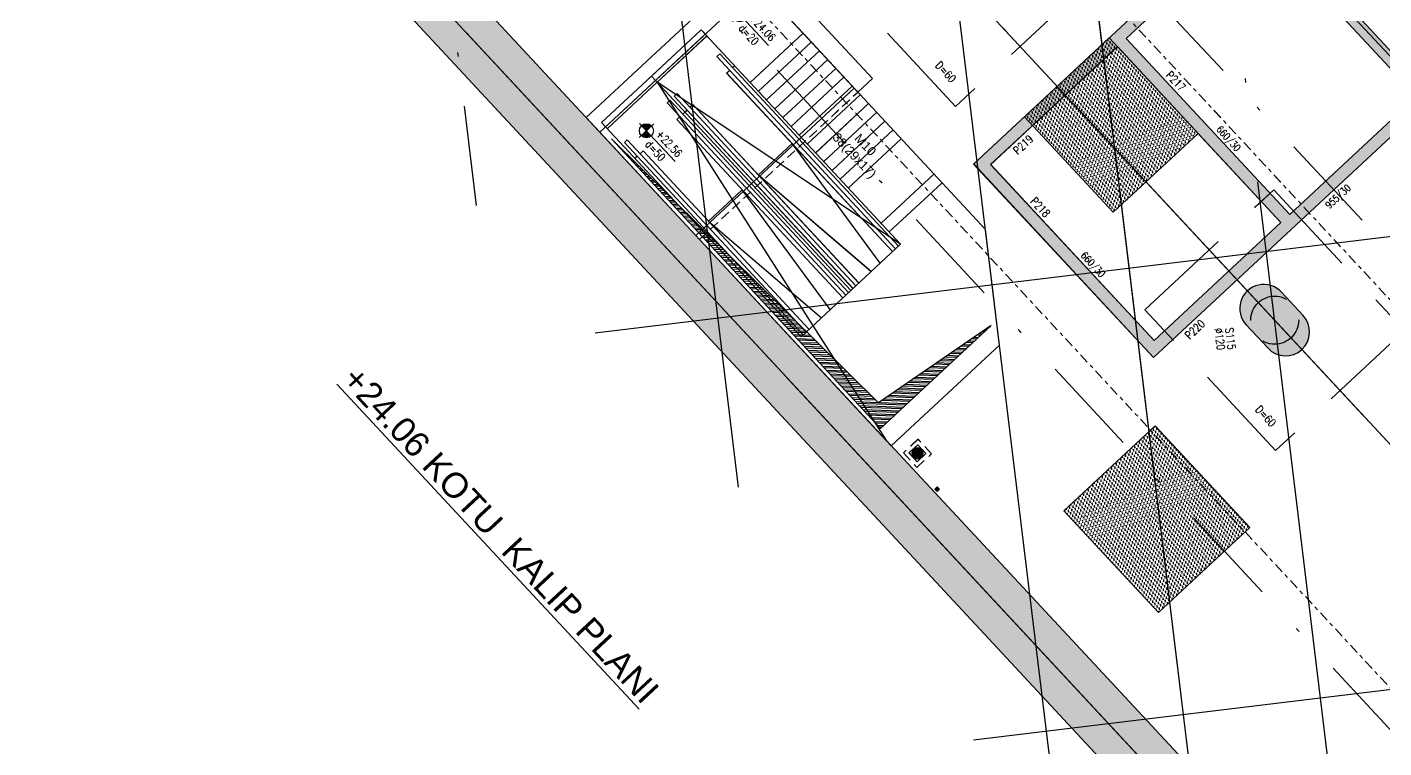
# Model space of a CAD drawing. Header units: inches. Extents: x 400392 to 401495, y 4543971 to 4544133.
# Drawn here: x 400436.44 to 400470.34, y 4544019.14 to 4544037.14 of the extents above; entities that cross this region are included whole.
import ezdxf
from ezdxf.enums import TextEntityAlignment as Align

# ---------------------------------------------------------------- set-up
doc = ezdxf.new("R2010")
doc.units = ezdxf.units.IN
doc.header["$MEASUREMENT"] = 0
for name, pattern in [('AKS', [3, 2.5, -0.25, 0, -0.25]), ('CENTER', [2, 1.25, -0.25, 0.25, -0.25]), ('CIZGI', [0.4, 0.25, -0.15]), ('CONTINU', [0]), ('DASHDOT2', [0.5, 0.25, -0.125, 0, -0.125]), ('HIDDEN', [0.375, 0.25, -0.125])]:
    doc.linetypes.add(name, pattern=pattern)
doc.layers.add('A-DETL-GENF', color=92, linetype='Continuous', lineweight=9)
for name, color, linetype in [('aks prota', 2, 'AKS'), ('boşluk prota', 2, 'Continuous'), ('boşluk taraması prota', 252, 'Continuous'), ('kiriş prota', 6, 'Continuous'), ('kolon prota', 1, 'Continuous'), ('kolon tarama prota', 252, 'Continuous'), ('lkolon prota', 4, 'Continuous'), ('lperde prota', 4, 'Continuous'), ('merdiven prota', 2, 'Continuous'), ('perde prota', 1, 'Continuous'), ('PRT-AL-TUNEL_EKSENI', 14, 'DASHDOT2'), ('PRT-MI-a_fit_drainage', 10, 'Continuous'), ('prt-s-taxis', 7, 'Continuous'), ('skesit prota', 7, 'Continuous'), ('st-s_level (kot)', 6, 'Continuous'), ('st-s_levelmark (kot işareti)', 4, 'Continuous'), ('st_s_ölçü', 4, 'Continuous'), ('temel prota', 6, 'Continuous'), ('tkolon prota', 6, 'Continuous'), ('tperde prota', 6, 'Continuous'), ('tplan prota', 7, 'Continuous')]:
    doc.layers.add(name, color=color, linetype=linetype)
doc.styles.add('Arial', font='Arial.ttf')
doc.styles.add('OLCU', font='romanstw.shx')
doc.styles.add('PRT-MI-a_Arial', font='Arial.ttf', dxfattribs={"height": 30})
doc.styles.add('tkolon', font='romanstw.shx')
pattern_1 = [(312.923994, (-985.61087, 579.955395), (0.0851512423, 0.024995084), [0, -0.079375])]
pattern_2 = [(312.923994, (399405.98143, 4544554.57553), (0.0851512423, 0.024995084), [0, -0.079375])]

# ---------------------------------------------------------------- blocks, each defined once
blk = doc.blocks.new('+24.06 mekanik')
at = {"layer": 'kolon tarama prota', "color": 253}
for p, q in [((71951, 152894), (71708, 152718)), ((71708, 152718), (71951, 152894)), ((72127, 152652), (71951, 152894)), ((71951, 152894), (72127, 152652)), ((71951, 152894), (71951, 152894)), ((72875, 153120), (72810, 153073)), ((72810, 153073), (72875, 153120)), ((72810, 153073), (72857, 153008)), ((72857, 153008), (72810, 153073)), ((72810, 153073), (72810, 153073)), ((72837, 153049), (72833, 153046)), ((72833, 153046), (72837, 153049)), ((72833, 153046), (72833, 153046)), ((72837, 153049), (72837, 153049)), ((72839, 153038), (72843, 153041)), ((72843, 153041), (72839, 153038)), ((72839, 153038), (72839, 153038)), ((72840, 153091), (72843, 153086)), ((72843, 153086), (72840, 153091)), ((72840, 153091), (72840, 153091)), ((72843, 153086), (72843, 153086)), ((72847, 153056), (72843, 153053)), ((72843, 153053), (72847, 153056)), ((72843, 153053), (72843, 153053)), ((72843, 153041), (72843, 153041)), ((72847, 153081), (72850, 153076)), ((72850, 153076), (72847, 153081)), ((72847, 153081), (72847, 153081)), ((72847, 153056), (72847, 153056)), ((72851, 153092), (72848, 153097)), ((72848, 153097), (72851, 153092)), ((72848, 153097), (72848, 153097)), ((72849, 153045), (72853, 153048)), ((72853, 153048), (72849, 153045)), ((72849, 153045), (72849, 153045)), ((72850, 153076), (72850, 153076)), ((72851, 153092), (72851, 153092)), ((72858, 153064), (72853, 153060)), ((72853, 153060), (72858, 153064)), ((72853, 153060), (72853, 153060)), ((72853, 153048), (72853, 153048)), ((72859, 153082), (72855, 153087)), ((72855, 153087), (72859, 153082)), ((72855, 153087), (72855, 153087)), ((72855, 153071), (72858, 153066)), ((72858, 153066), (72855, 153071)), ((72855, 153071), (72855, 153071)), ((72857, 153008), (72922, 153055)), ((72922, 153055), (72857, 153008)), ((72857, 153008), (72857, 153008)), ((72858, 153066), (72858, 153066)), ((72858, 153064), (72858, 153064)), ((72859, 153082), (72859, 153082)), ((72859, 153052), (72864, 153056)), ((72864, 153056), (72859, 153052)), ((72859, 153052), (72859, 153052)), ((72866, 153072), (72863, 153077)), ((72863, 153077), (72866, 153072)), ((72863, 153077), (72863, 153077)), ((72864, 153056), (72864, 153056)), ((72866, 153072), (72866, 153072)), ((72866, 153056), (72869, 153051)), ((72869, 153051), (72866, 153056)), ((72866, 153056), (72866, 153056)), ((72873, 153075), (72868, 153071)), ((72868, 153071), (72873, 153075)), ((72868, 153071), (72868, 153071)), ((72869, 153051), (72869, 153051)), ((72873, 153075), (72873, 153075)), ((72873, 153045), (72876, 153041)), ((72876, 153041), (72873, 153045)), ((72873, 153045), (72873, 153045)), ((72874, 153063), (72879, 153067)), ((72879, 153067), (72874, 153063)), ((72874, 153063), (72874, 153063)), ((72877, 153057), (72874, 153062)), ((72874, 153062), (72877, 153057)), ((72874, 153062), (72874, 153062)), ((72922, 153055), (72875, 153120)), ((72875, 153120), (72922, 153055)), ((72875, 153120), (72875, 153120)), ((72876, 153041), (72876, 153041)), ((72877, 153057), (72877, 153057)), ((72883, 153082), (72879, 153079)), ((72879, 153079), (72883, 153082)), ((72879, 153079), (72879, 153079)), ((72879, 153067), (72879, 153067)), ((72880, 153035), (72884, 153031)), ((72884, 153031), (72880, 153035)), ((72880, 153035), (72880, 153035)), ((72885, 153047), (72881, 153051)), ((72881, 153051), (72885, 153047)), ((72881, 153051), (72881, 153051)), ((72883, 153082), (72883, 153082)), ((72884, 153031), (72884, 153031)), ((72885, 153071), (72889, 153074)), ((72889, 153074), (72885, 153071)), ((72885, 153071), (72885, 153071)), ((72885, 153047), (72885, 153047)), ((72893, 153089), (72889, 153086)), ((72889, 153086), (72893, 153089)), ((72889, 153086), (72889, 153086)), ((72889, 153074), (72889, 153074)), ((72892, 153037), (72889, 153041)), ((72889, 153041), (72892, 153037)), ((72889, 153041), (72889, 153041)), ((72892, 153037), (72892, 153037)), ((72893, 153089), (72893, 153089)), ((72894, 153078), (72899, 153081)), ((72899, 153081), (72894, 153078)), ((72894, 153078), (72894, 153078)), ((72899, 153081), (72899, 153081)), ((72922, 153055), (72922, 153055)), ((71708, 152718), (71884, 152475)), ((71884, 152475), (71708, 152718)), ((71708, 152718), (71708, 152718)), ((71818, 152618), (71801, 152607)), ((71801, 152607), (71818, 152618)), ((71801, 152607), (71801, 152607)), ((71807, 152598), (71824, 152610)), ((71824, 152610), (71807, 152598)), ((71807, 152598), (71807, 152598)), ((71818, 152618), (71818, 152618)), ((71824, 152610), (71824, 152610)), ((71831, 152795), (71843, 152779)), ((71843, 152779), (71831, 152795)), ((71831, 152795), (71831, 152795)), ((71854, 152645), (71838, 152633)), ((71838, 152633), (71854, 152645)), ((71838, 152633), (71838, 152633)), ((71851, 152785), (71839, 152801)), ((71839, 152801), (71851, 152785)), ((71839, 152801), (71839, 152801)), ((71843, 152779), (71843, 152779)), ((71844, 152625), (71860, 152637)), ((71860, 152637), (71844, 152625)), ((71844, 152625), (71844, 152625)), ((71851, 152785), (71851, 152785)), ((71854, 152645), (71854, 152645)), ((71858, 152759), (71870, 152742)), ((71870, 152742), (71858, 152759)), ((71858, 152759), (71858, 152759)), ((71860, 152637), (71860, 152637)), ((71878, 152748), (71866, 152764)), ((71866, 152764), (71878, 152748)), ((71866, 152764), (71866, 152764)), ((71870, 152742), (71870, 152742)), ((71891, 152671), (71874, 152660)), ((71874, 152660), (71891, 152671)), ((71874, 152660), (71874, 152660)), ((71878, 152748), (71878, 152748)), ((71880, 152651), (71897, 152663)), ((71897, 152663), (71880, 152651)), ((71880, 152651), (71880, 152651)), ((71884, 152722), (71896, 152706)), ((71896, 152706), (71884, 152722)), ((71884, 152722), (71884, 152722)), ((71884, 152475), (72127, 152652)), ((72127, 152652), (71884, 152475)), ((71891, 152671), (71891, 152671)), ((71904, 152712), (71892, 152728)), ((71892, 152728), (71904, 152712)), ((71892, 152728), (71892, 152728)), ((71896, 152706), (71896, 152706)), ((71897, 152663), (71897, 152663)), ((71904, 152712), (71904, 152712)), ((71931, 152658), (71943, 152642)), ((71943, 152642), (71931, 152658)), ((71931, 152658), (71931, 152658)), ((71955, 152718), (71939, 152706)), ((71939, 152706), (71955, 152718)), ((71939, 152706), (71939, 152706)), ((71951, 152647), (71939, 152664)), ((71939, 152664), (71951, 152647)), ((71939, 152664), (71939, 152664)), ((71943, 152642), (71943, 152642)), ((71944, 152698), (71961, 152710)), ((71961, 152710), (71944, 152698)), ((71944, 152698), (71944, 152698)), ((71951, 152647), (71951, 152647)), ((71955, 152718), (71955, 152718)), ((71958, 152621), (71969, 152605)), ((71969, 152605), (71958, 152621)), ((71958, 152621), (71958, 152621)), ((71961, 152710), (71961, 152710)), ((71977, 152611), (71966, 152627)), ((71966, 152627), (71977, 152611)), ((71966, 152627), (71966, 152627)), ((71969, 152605), (71969, 152605)), ((71991, 152745), (71975, 152733)), ((71975, 152733), (71991, 152745)), ((71975, 152733), (71975, 152733)), ((71977, 152611), (71977, 152611)), ((71981, 152725), (71997, 152736)), ((71997, 152736), (71981, 152725)), ((71981, 152725), (71981, 152725)), ((71984, 152585), (71996, 152569)), ((71996, 152569), (71984, 152585)), ((71984, 152585), (71984, 152585)), ((71991, 152745), (71991, 152745)), ((72004, 152575), (71992, 152591)), ((71992, 152591), (72004, 152575)), ((71992, 152591), (71992, 152591)), ((71996, 152569), (71996, 152569)), ((71997, 152736), (71997, 152736)), ((72004, 152575), (72004, 152575)), ((72028, 152771), (72012, 152759)), ((72012, 152759), (72028, 152771)), ((72012, 152759), (72012, 152759)), ((72018, 152751), (72034, 152763)), ((72034, 152763), (72018, 152751)), ((72018, 152751), (72018, 152751)), ((72028, 152771), (72028, 152771)), ((72034, 152763), (72034, 152763)), ((72127, 152652), (72127, 152652)), ((71884, 152475), (71884, 152475))]:
    blk.add_line(p, q, dxfattribs=at)
for centre, radius, start, end in [((72866, 153064), 40, 126, 306), ((72866, 153064), 40, 126, 306), ((72866, 153064), 37.3, 133.6967, 208.3033), ((72866, 153064), 37.3, 133.6967, 208.3033), ((72866, 153064), 33, 0, 180), ((72866, 153064), 33, 180, 0), ((72866, 153064), 32, 134.9893, 207.0107), ((72866, 153064), 32, 134.9893, 207.0107), ((72866, 153064), 30, 126, 306), ((72866, 153064), 30, 126, 306), ((72866, 153064), 37.3, 223.6967, 298.3033), ((72866, 153064), 37.3, 223.6967, 298.3033), ((72866, 153064), 25, 126, 306), ((72866, 153064), 25, 126, 306), ((72866, 153064), 25.3, 137.3831, 204.6169), ((72866, 153064), 25.3, 137.3831, 204.6169), ((72866, 153064), 40, 306, 126), ((72866, 153064), 40, 306, 126), ((72866, 153064), 32, 224.9893, 297.0107), ((72866, 153064), 32, 224.9893, 297.0107), ((72866, 153064), 20, 140.4775, 201.5225), ((72866, 153064), 20, 140.4775, 201.5225), ((72866, 153064), 37.3, 43.6967, 118.3033), ((72866, 153064), 37.3, 43.6967, 118.3033), ((72866, 153064), 30, 306, 126), ((72866, 153064), 30, 306, 126), ((72866, 153047), 16.5, 90, 270), ((72866, 153064), 25.3, 227.3831, 294.6169), ((72866, 153064), 25.3, 227.3831, 294.6169), ((72866, 153064), 32, 44.9893, 117.0107), ((72866, 153064), 32, 44.9893, 117.0107), ((72866, 153064), 25, 306, 126), ((72866, 153064), 25, 306, 126), ((72866, 153064), 13.3, 148.0243, 193.9757), ((72866, 153064), 13.3, 148.0243, 193.9757), ((72866, 153064), 20, 230.4775, 291.5225), ((72866, 153064), 20, 230.4775, 291.5225), ((72866, 153064), 25.3, 47.3831, 114.6169), ((72866, 153064), 25.3, 47.3831, 114.6169), ((72866, 153064), 8, 164.6822, 177.3178), ((72866, 153064), 8, 164.6822, 177.3178), ((72866, 153064), 20, 50.4775, 111.5225), ((72866, 153064), 20, 50.4775, 111.5225), ((72866, 153064), 13.3, 238.0243, 283.9757), ((72866, 153064), 13.3, 238.0243, 283.9757), ((72866, 153064), 13.3, 58.0243, 103.9757), ((72866, 153064), 13.3, 58.0243, 103.9757), ((72866, 153064), 8, 254.6822, 267.3178), ((72866, 153064), 8, 254.6822, 267.3178), ((72866, 153080), 16.5, 270, 90), ((72866, 153064), 8, 74.6822, 87.3178), ((72866, 153064), 8, 74.6822, 87.3178), ((72866, 153064), 8, 344.6822, 357.3178), ((72866, 153064), 8, 344.6822, 357.3178), ((72866, 153064), 13.3, 328.0243, 13.9757), ((72866, 153064), 13.3, 328.0243, 13.9757), ((72866, 153064), 20, 320.4775, 21.5225), ((72866, 153064), 20, 320.4775, 21.5225), ((72866, 153064), 25.3, 317.3831, 24.6169), ((72866, 153064), 25.3, 317.3831, 24.6169), ((72866, 153064), 32, 314.9893, 27.0107), ((72866, 153064), 32, 314.9893, 27.0107), ((72866, 153064), 37.3, 313.6967, 28.3033), ((72866, 153064), 37.3, 313.6967, 28.3033), ((71918, 152685), 140, 128.0467, 213.9533), ((71918, 152685), 140, 128.0467, 213.9533), ((71918, 152685), 120, 128.388, 213.612), ((71918, 152685), 120, 128.388, 213.612), ((71918, 152685), 140, 218.0467, 303.9533), ((71918, 152685), 140, 218.0467, 303.9533), ((71918, 152685), 100, 126, 306), ((71918, 152685), 100, 126, 306), ((71918, 152685), 95, 129.017, 212.983), ((71918, 152685), 95, 129.017, 212.983), ((71918, 152685), 120, 218.388, 303.612), ((71918, 152685), 120, 218.388, 303.612), ((71918, 152685), 90, 126, 306), ((71918, 152685), 90, 126, 306), ((71918, 152685), 140, 38.0467, 123.9533), ((71918, 152685), 140, 38.0467, 123.9533), ((71918, 152685), 75, 129.8226, 212.1774), ((71918, 152685), 75, 129.8226, 212.1774), ((71918, 152685), 95, 219.017, 302.983), ((71918, 152685), 95, 219.017, 302.983), ((71918, 152685), 120, 38.388, 123.612), ((71918, 152685), 120, 38.388, 123.612), ((71918, 152685), 100, 306, 126), ((71918, 152685), 100, 306, 126), ((71918, 152685), 59, 0, 180), ((71918, 152685), 59, 180, 0), ((71918, 152685), 75, 219.8226, 302.1774), ((71918, 152685), 75, 219.8226, 302.1774), ((71918, 152685), 90, 306, 126), ((71918, 152685), 90, 306, 126), ((71918, 152685), 95, 39.017, 122.983), ((71918, 152685), 95, 39.017, 122.983), ((71918, 152685), 50, 126, 306), ((71918, 152685), 50, 126, 306), ((71918, 152685), 50, 131.7392, 210.2608), ((71918, 152685), 50, 131.7392, 210.2608), ((71918, 152685), 75, 39.8226, 122.1774), ((71918, 152685), 75, 39.8226, 122.1774), ((71918, 152685), 50, 221.7392, 300.2608), ((71918, 152685), 50, 221.7392, 300.2608), ((71918, 152685), 50, 306, 126), ((71918, 152685), 50, 306, 126), ((71918, 152685), 30, 135.5941, 206.4059), ((71918, 152685), 30, 135.5941, 206.4059), ((71918, 152655), 29.5, 90, 270), ((71918, 152685), 50, 41.7392, 120.2608), ((71918, 152685), 50, 41.7392, 120.2608), ((71918, 152685), 30, 225.5941, 296.4059), ((71918, 152685), 30, 225.5941, 296.4059), ((71918, 152685), 30, 45.5941, 116.4059), ((71918, 152685), 30, 45.5941, 116.4059), ((71918, 152714), 29.5, 270, 90), ((71918, 152685), 30, 315.5941, 26.4059), ((71918, 152685), 30, 315.5941, 26.4059), ((71918, 152685), 50, 311.7392, 30.2608), ((71918, 152685), 50, 311.7392, 30.2608), ((71918, 152685), 75, 309.8226, 32.1774), ((71918, 152685), 75, 309.8226, 32.1774), ((71918, 152685), 95, 309.017, 32.983), ((71918, 152685), 95, 309.017, 32.983), ((71918, 152685), 120, 308.388, 33.612), ((71918, 152685), 120, 308.388, 33.612), ((71918, 152685), 140, 308.0467, 33.9533), ((71918, 152685), 140, 308.0467, 33.9533)]:
    blk.add_arc(centre, radius, start, end, dxfattribs=at)
blk = doc.blocks.new('Stair_Anotation')
at = {"color": 0, "style": 'PRT-MI-a_Arial'}
blk.add_attdef('M.ADI', text='', height=0.2, dxfattribs=at).set_placement((0, 0), align=Align.BOTTOM_CENTER)
blk.add_attdef('BAS.SAYI-(EN-RIHT)', text='', height=0.2, dxfattribs=at).set_placement((0, -0.08), align=Align.TOP_CENTER)
blk = doc.blocks.new('170 EXCALATOR')
at = {"color": 253}
blk.add_lwpolyline([(53250.8, 3429.1), (53250.8, 3599.1)], dxfattribs=at)
at = {"layer": 'st_s_ölçü', "color": 252, "ltscale": 0.1}
blk.add_line((53961.2, 3599.1), (53961.2, 3429.1), dxfattribs=at)
for points in [[(53250.8, 3599.1), (53982.2, 3599.1), (53982.2, 3429.1), (53250.8, 3429.1)], [(53859.5, 3599.1), (53859.5, 3591.6)], [(53250.8, 3591.6), (53906.5, 3591.6), (53906.5, 3581.8), (53250.8, 3581.8)], [(53250.8, 3571.6), (53859.5, 3571.6), (53859.5, 3581.8)], [(53250.8, 3529.1), (53619.3, 3571.6), (53619.3, 3456.6), (53250.8, 3499.1)], [(53250.8, 3456.6), (53859.5, 3456.6), (53859.5, 3446.3)], [(53250.8, 3436.6), (53906.5, 3436.6), (53906.5, 3446.3), (53250.8, 3446.3)], [(53859.5, 3429.1), (53859.5, 3436.6)]]:
    blk.add_lwpolyline(points, dxfattribs=at)
blk = doc.blocks.new('PLAN_KOT')
at = {"layer": 'st-s_levelmark (kot işareti)'}
h = blk.add_hatch(color=256, dxfattribs=at)
h.paths.add_polyline_path([(0, 17.5, 0.414214), (-17.5, 0), (0, 0)])
h.paths.add_polyline_path([(17.5, 0), (0, 0), (0, -17.5, 0.414214)])
for p, q in [((105, 0), (-25, 0)), ((0, 25), (0, -25))]:
    blk.add_line(p, q, dxfattribs=at)
blk.add_circle((0, 0), 17.5, dxfattribs=at)
at = {"layer": 'st-s_level (kot)', "color": 6, "style": 'OLCU', "width": 0.8}
for tag, p in [('KOT', (22.7, 9.8)), ('DÖŞEME_KALINLIĞI', (22.7, -27.6))]:
    blk.add_attdef(tag, p, '', height=20, dxfattribs=at)
blk = doc.blocks.new('YER SUZGECI_20x20')
at = {"color": 2}
blk.add_lwpolyline([(-20, 0), (0, 0), (0, 20), (-20, 20)], close=True, dxfattribs=at)
for points in [[(0, 20), (-20, 0)], [(-20, 20), (0, 0)]]:
    blk.add_lwpolyline(points, dxfattribs=at)
blk.add_circle((-10, 10), 7, dxfattribs=at)
blk = doc.blocks.new('A$C1a5ef8c2')
at = {"layer": 'boşluk taraması prota', "ltscale": 2}
h = blk.add_hatch(dxfattribs=at)
h.set_pattern_fill('ANSI31', color=256, scale=0.03, angle=-47.076, style=0)
h.set_pattern_definition([(357.923994, (-721.39282, 295.38437), (0.003450452, 0.095187483), [])])
h.paths.add_polyline_path([(68.935, 55.068), (66.115, 53.136), (59.447, 59.729), (66.172, 52.498)])
at = {"layer": 'kolon tarama prota'}
h = blk.add_hatch(color=256, dxfattribs=at)
h.dxf.hatch_style = 1
h.paths.add_polyline_path([(82.338, 34.969), (49.159, 70.643), (49.467, 68.11), (80.559, 34.679), (80.339, 34.475), (81.02, 33.743)])
h = blk.add_hatch(color=256, dxfattribs=at)
h.dxf.hatch_style = 1
h.paths.add_polyline_path([(79.984, 60.773), (75.489, 65.606), (68.496, 59.102), (72.991, 54.269)])
h.paths.add_polyline_path([(72.307, 62.237), (75.474, 65.182), (79.56, 60.789), (76.393, 57.843)], flags=16)
h.paths.add_polyline_path([(76.173, 57.639), (73.006, 54.693), (68.92, 59.087), (72.087, 62.032)], flags=16)
h = blk.add_hatch(dxfattribs=at)
h.set_pattern_fill('DOTS', color=2, scale=0.05, angle=-47.076)
h.set_pattern_definition(pattern_1)
h.paths.add_polyline_path([(74.102, 59.866), (71.883, 62.252), (69.764, 60.281), (71.983, 57.895)])
h = blk.add_hatch(color=256, dxfattribs=at)
h.dxf.hatch_style = 1
edge = h.paths.add_edge_path()
edge.add_arc((75.744, 55.494), 0.6, 42.924, 222.924)
edge.add_line((75.305, 55.085), (75.85, 54.5))
edge.add_arc((76.289, 54.908), 0.6, 222.924, 402.924)
edge.add_line((76.729, 55.317), (76.184, 55.903))
h = blk.add_hatch(dxfattribs=at)
h.set_pattern_fill('DOTS', color=2, scale=0.05, angle=-47.076)
h.set_pattern_definition(pattern_1)
h.paths.add_polyline_path([(75.398, 50.022), (73.034, 52.563), (70.752, 50.441), (73.115, 47.899)])
at = {"layer": 'aks prota', "ltscale": 10}
for p, q in [((125.918, 11.237), (12.923, 132.733)), ((125.918, 11.237), (12.923, 132.733)), ((125.918, 11.237), (12.923, 132.733)), ((124.062, 13.233), (12.923, 132.733)), ((125.918, 11.237), (12.923, 132.733)), ((121.085, 6.742), (8.09, 128.238)), ((121.085, 6.742), (8.09, 128.238)), ((121.085, 6.742), (8.09, 128.238)), ((119.229, 8.739), (8.09, 128.238)), ((121.085, 6.742), (8.09, 128.238)), ((78.611, 33.837), (67.36, 126.484)), ((78.611, 33.837), (67.36, 126.484)), ((78.611, 33.837), (67.36, 126.484)), ((78.611, 33.837), (67.36, 126.484)), ((78.611, 33.837), (67.36, 126.484)), ((78.611, 33.837), (67.36, 126.484)), ((74.614, 38.135), (63.936, 126.068)), ((74.614, 38.135), (63.936, 126.068)), ((74.614, 38.135), (63.936, 126.068)), ((74.614, 38.135), (63.936, 126.068)), ((74.614, 38.135), (63.936, 126.068)), ((74.614, 38.135), (63.936, 126.068)), ((74.042, 42.848), (63.936, 126.068)), ((70.617, 42.433), (60.511, 125.652)), ((70.617, 42.433), (60.511, 125.652)), ((70.617, 42.433), (60.511, 125.652)), ((70.617, 42.433), (60.511, 125.652)), ((70.617, 42.433), (60.511, 125.652)), ((70.617, 42.433), (60.511, 125.651)), ((62.622, 51.028), (53.661, 124.82)), ((62.622, 51.028), (53.661, 124.82)), ((62.622, 51.028), (53.661, 124.82)), ((62.622, 51.028), (53.661, 124.82)), ((62.622, 51.028), (53.661, 124.82)), ((62.622, 51.028), (53.661, 124.82)), ((62.622, 51.028), (53.661, 124.82)), ((113.836, 0), (0.841, 121.496)), ((113.836, 0), (0.841, 121.496)), ((113.836, 0), (0.841, 121.496)), ((111.979, 1.996), (0.841, 121.496)), ((113.836, 0), (0.841, 121.496)), ((113.372, 24.727), (29.325, 115.097)), ((113.372, 24.727), (29.325, 115.097)), ((108.54, 20.232), (24.492, 110.602)), ((101.29, 13.49), (17.243, 103.86)), ((101.29, 13.49), (17.243, 103.86)), ((59.038, 54.882), (95.563, 59.318)), ((59.038, 54.882), (95.563, 59.318)), ((59.038, 54.882), (95.563, 59.318)), ((59.038, 54.882), (95.563, 59.318)), ((59.038, 54.882), (95.563, 59.318)), ((59.038, 54.882), (95.563, 59.318)), ((59.038, 54.882), (95.563, 59.318)), ((68.492, 44.718), (96.917, 48.169)), ((68.492, 44.718), (96.917, 48.169)), ((68.492, 44.718), (96.917, 48.169)), ((68.492, 44.718), (96.917, 48.169)), ((68.492, 44.718), (96.917, 48.169)), ((68.492, 44.718), (96.917, 48.169)), ((68.492, 44.718), (96.917, 48.169))]:
    blk.add_line(p, q, dxfattribs=at)
at = {"layer": 'boşluk prota', "ltscale": 0.05}
blk.add_lwpolyline([(68.935, 55.068), (66.115, 53.136), (59.447, 59.729), (66.172, 52.498)], close=True, dxfattribs=at)
at = {"layer": 'kiriş prota'}
blk.add_line((61.554, 57.316), (65.508, 60.994), dxfattribs=at)
at = {"layer": 'kiriş prota', "linetype": 'HIDDEN'}
blk.add_line((61.645, 57.218), (65.599, 60.896), dxfattribs=at)
at = {"layer": 'kiriş prota'}
blk.add_lwpolyline([(64.232, 62.366), (63.109, 63.574)], dxfattribs=at)
blk.add_lwpolyline([(68.791, 57.464), (64.232, 62.366), (62.914, 61.14), (61.79, 62.348), (59.154, 59.896), (66.438, 52.065), (69.142, 54.58)], close=True, dxfattribs=at)
at = {"layer": 'kolon prota', "color": 1}
blk.add_lwpolyline([(76.184, 55.903, 1), (75.305, 55.085), (75.85, 54.5, 1), (76.729, 55.317)], format="xyb", close=True, dxfattribs=at)
at = {"layer": 'kolon prota', "color": 5, "linetype": 'HIDDEN', "ltscale": 5}
blk.add_circle((76.017, 55.201), 0.6, dxfattribs=at)
at = {"layer": 'merdiven prota', "linetype": 'HIDDEN', "ltscale": 10}
for p, q in [((64.232, 62.366), (62.914, 61.14)), ((64.436, 62.146), (63.118, 60.92)), ((64.641, 61.927), (63.323, 60.701)), ((64.845, 61.707), (63.527, 60.481)), ((65.049, 61.487), (63.731, 60.261)), ((65.254, 61.268), (63.936, 60.042)), ((65.458, 61.048), (64.14, 59.822)), ((65.662, 60.828), (64.344, 59.602)), ((65.867, 60.609), (64.548, 59.383)), ((66.071, 60.389), (64.753, 59.163)), ((66.275, 60.169), (64.957, 58.943)), ((66.479, 59.95), (65.161, 58.724)), ((66.684, 59.73), (65.366, 58.504)), ((67.501, 58.851), (66.183, 57.625)), ((67.706, 58.631), (66.388, 57.405))]:
    blk.add_line(p, q, dxfattribs=at)
blk.add_lwpolyline([(61.789, 62.35), (61.69, 62.456), (59.201, 60.14), (59.299, 60.034)], dxfattribs=at)
at = {"layer": 'merdiven prota', "color": 4}
blk.add_lwpolyline([(66.671, 57.1), (60.589, 61.144), (66.301, 52.212)], dxfattribs=at)
at = {"layer": 'perde prota'}
for points in [[(82.338, 34.969), (81.02, 33.743), (80.339, 34.475), (80.559, 34.679), (49.467, 68.11), (49.159, 70.643), (82.338, 34.969)], [(72.307, 62.237), (75.474, 65.182), (79.56, 60.789), (76.393, 57.843)], [(76.393, 57.843), (72.307, 62.237)], [(76.173, 57.639), (73.006, 54.693), (68.92, 59.087), (72.087, 62.032)], [(72.087, 62.032), (76.173, 57.639)]]:
    blk.add_lwpolyline(points, dxfattribs=at)
blk.add_lwpolyline([(75.489, 65.606), (79.984, 60.773), (72.991, 54.269), (68.496, 59.102)], close=True, dxfattribs=at)
at = {"layer": 'PRT-AL-TUNEL_EKSENI', "ltscale": 10}
for p, q in [((10.506, 130.485), (123.502, 8.99)), ((4.538, 124.935), (117.534, 3.439)), ((56.076, 58.067), (48.052, 124.139))]:
    blk.add_line(p, q, dxfattribs=at)
at = {"layer": 'PRT-MI-a_fit_drainage', "color": 2, "linetype": 'CIZGI'}
blk.add_lwpolyline([(67.105, 52.229), (66.739, 51.889), (67.08, 51.523), (67.446, 51.863)], close=True, dxfattribs=at)
at = {"layer": 'skesit prota', "linetype": 'CENTER', "ltscale": 0.2}
for points in [[(6.701, 133.338), (120.284, 11.212)], [(46.818, 80.516), (100.596, 22.693)]]:
    blk.add_lwpolyline(points, dxfattribs=at)
at = {"layer": 'temel prota', "linetype": 'HIDDEN', "ltscale": 10}
for points in [[(67.999, 67.053), (71.268, 63.538), (68.046, 60.541), (64.777, 64.056)], [(75.993, 58.457), (79.262, 54.942), (76.04, 51.945), (72.771, 55.46)]]:
    blk.add_lwpolyline(points, close=True, dxfattribs=at)
at = {"layer": 'temel prota', "color": 5}
blk.add_lwpolyline([(62.768, 63.94), (63.134, 64.281), (65.966, 61.236), (65.599, 60.896), (63.109, 63.574), (59.154, 59.896), (58.814, 60.263), (62.768, 63.94)], dxfattribs=at)
at = {"layer": 'temel prota'}
for points in [[(71.883, 62.252), (69.764, 60.281), (71.983, 57.895), (74.102, 59.866)], [(73.034, 52.563), (70.752, 50.441), (73.115, 47.899), (75.398, 50.022)]]:
    blk.add_lwpolyline(points, close=True, dxfattribs=at)
at = {"layer": 'A-DETL-GENF', "xscale": 0.001000000000024428, "yscale": 0.001000000000024428, "zscale": 0.001000000000024428, "rotation": 276.923993958082}
blk.add_blockref('+24.06 mekanik', (-93.149, 104.863), dxfattribs=at)
at = {"layer": 'PRT-MI-a_fit_drainage', "color": 2, "xscale": 0.01000000000024428, "yscale": 0.01000000000024428, "zscale": 0.01000000000024428, "rotation": 222.9145936212056}
blk.add_blockref('YER SUZGECI_20x20', (66.951, 51.881), dxfattribs=at)
at = {"layer": 'prt-s-taxis'}
ref = blk.add_blockref('Stair_Anotation', (65.667, 59.452), dxfattribs=dict(at, xscale=-1.125000000027481, yscale=1.125000000027481, zscale=1.125000000027481, rotation=313.4729572125408))
ref.add_attrib('M.ADI', 'M10', dxfattribs={"layer": '0', "color": 0, "height": 0.225, "rotation": 313.473, "style": 'PRT-MI-a_Arial'}).set_placement((65.661, 59.458), align=Align.BOTTOM_CENTER)
ref.add_attrib('BAS.SAYI-(EN-RIHT)', '38(29x17)', dxfattribs={"layer": '0', "color": 0, "height": 0.225, "rotation": 313.473, "style": 'PRT-MI-a_Arial'}).set_placement((65.6, 59.391), align=Align.TOP_CENTER)
at = {"layer": 'st-s_level (kot)', "linetype": 'CONTINU', "ltscale": 0.1, "xscale": 0.01000000000024428, "yscale": 0.01000000000024428, "zscale": 0.01000000000024428, "rotation": 312.9239939580838}
for p, values in [((62.654, 62.83), {'KOT': '+24.06', 'DÖŞEME_KALINLIĞI': 'd=20'}), ((60.319, 59.933), {'KOT': '+22.56', 'DÖŞEME_KALINLIĞI': 'd=50'})]:
    blk.add_blockref('PLAN_KOT', p, dxfattribs=at).add_auto_attribs(values)
at = {"layer": 'st_s_ölçü', "linetype": 'CONTINU', "xscale": -0.01000000000024428, "yscale": 0.01000000000024428, "zscale": 0.01000000000024428, "rotation": 312.9239939580838}
for p in [(402.969, -357.344), (401.725, -358.501)]:
    blk.add_blockref('170 EXCALATOR', p, dxfattribs=at)
at = {"layer": 'lkolon prota', "style": 'tkolon', "width": 0.8}
blk.add_text('%%C120', height=0.2, rotation=276.924, dxfattribs=at).set_placement((74.514, 54.991))
at = {"layer": 'lperde prota', "style": 'tkolon', "width": 0.8}
for s, rotation, p in [('660/30', 312.5635, (74.611, 60.016)), ('955/30', 42.5635, (77.322, 58.038)), ('955/30', 42.5635, (77.322, 58.038)), ('660/30', 312.5635, (71.224, 56.867)), ('660/30', 312.5635, (71.224, 56.867))]:
    blk.add_text(s, height=0.18, rotation=rotation, dxfattribs=at).set_placement(p, align=Align.MIDDLE_LEFT)
at = {"layer": 'st-s_level (kot)', "color": 6, "style": 'OLCU', "width": 0.8}
for tag, p, rotation in [('D=60', (41.417, 99.58), 312.924), ('D=60', (34.914, 96.881), 312.924), ('D=60', (41.724, 89.558), 312.924), ('D=60', (74.072, 82.365), 276.924), ('D=90', (58.452, 80.894), 312.924), ('D=60', (82.07, 73.768), 276.924), ('D=60', (66.17, 72.697), 312.924), ('D=60', (59.529, 70.146), 312.924), ('D=60', (74.283, 63.914), 312.924), ('D=60', (67.523, 61.55), 312.924), ('D=60', (81.905, 55.778), 312.924), ('D=60', (75.518, 52.954), 312.924), ('D=60', (83.512, 44.358), 312.924), ('D=60', (93.868, 42.953), 312.924), ('D=60', (102.234, 34.187), 312.924), ('D=60', (95.218, 31.81), 312.924), ('D=60', (99.288, 27.664), 312.924), ('+22.51', (112.229, 23.935), 312.924), ('+20.81', (108.552, 21.5), 312.924), ('D=80', (97.117, 17.526), 312.924)]:
    blk.add_attdef(tag, p, '', height=0.2, rotation=rotation, dxfattribs=at)
at = {"layer": 'tkolon prota', "style": 'tkolon', "width": 0.8}
blk.add_text('S115', height=0.2, rotation=276.924, dxfattribs=at).set_placement((74.781, 55))
at = {"layer": 'tperde prota', "style": 'tkolon', "width": 0.8}
for s, rotation, p in [('P217', 313.3933, (73.358, 61.374)), ('P219', 43.3933, (69.531, 59.394)), ('P218', 313.3933, (69.972, 58.224)), ('P220', 43.3933, (73.821, 54.781))]:
    blk.add_text(s, height=0.2, rotation=rotation, dxfattribs=at).set_placement(p, align=Align.MIDDLE_LEFT)
at = {"layer": 'tplan prota', "style": 'Arial'}
blk.add_text('%%U+24.06 KOTU  KALIP PLANI', height=0.625, rotation=312.924, dxfattribs=at).set_placement((56.682, 49.846), align=Align.MIDDLE)

msp = doc.modelspace()

# ---------------------------------------------------------------- hatches: boundary and pattern name
at = {"layer": 'boşluk taraması prota', "ltscale": 2}
h = msp.add_hatch(dxfattribs=at)
h.set_pattern_fill('ANSI31', color=256, scale=0.03, angle=-47.076, style=0)
h.set_pattern_definition([(357.923994, (399670.19947, 4544270.0045), (0.003450452, 0.095187483), [])])
h.paths.add_polyline_path([(400460.528, 4544029.688), (400457.707, 4544027.757), (400451.039, 4544034.349), (400457.764, 4544027.118)])
at = {"layer": 'kolon tarama prota'}
h = msp.add_hatch(color=256, dxfattribs=at)
h.dxf.hatch_style = 1
h.paths.add_polyline_path([(400473.93, 4544009.589), (400440.752, 4544045.263), (400441.059, 4544042.73), (400472.151, 4544009.299), (400471.931, 4544009.095), (400472.612, 4544008.363)])
h = msp.add_hatch(color=256, dxfattribs=at)
h.dxf.hatch_style = 1
h.paths.add_polyline_path([(400471.576, 4544035.393), (400467.082, 4544040.226), (400460.089, 4544033.723), (400464.583, 4544028.89)])
h.paths.add_polyline_path([(400463.899, 4544036.857), (400467.066, 4544039.802), (400471.152, 4544035.409), (400467.985, 4544032.463)], flags=16)
h.paths.add_polyline_path([(400467.766, 4544032.259), (400464.599, 4544029.314), (400460.513, 4544033.707), (400463.68, 4544036.653)], flags=16)
h = msp.add_hatch(dxfattribs=at)
h.set_pattern_fill('DOTS', color=2, scale=0.05, angle=-47.076)
h.set_pattern_definition(pattern_2)
h.paths.add_polyline_path([(400465.695, 4544034.486), (400463.475, 4544036.872), (400461.356, 4544034.901), (400463.575, 4544032.515)])
h = msp.add_hatch(color=256, dxfattribs=at)
h.dxf.hatch_style = 1
edge = h.paths.add_edge_path()
edge.add_arc((400467.337, 4544030.114), 0.6, 42.924, 222.924)
edge.add_line((400466.897, 4544029.705), (400467.442, 4544029.12))
edge.add_arc((400467.882, 4544029.528), 0.6, 222.924, 402.924)
edge.add_line((400468.321, 4544029.937), (400467.776, 4544030.523))
h = msp.add_hatch(dxfattribs=at)
h.set_pattern_fill('DOTS', color=2, scale=0.05, angle=-47.076)
h.set_pattern_definition(pattern_2)
h.paths.add_polyline_path([(400466.99, 4544024.642), (400464.626, 4544027.183), (400462.344, 4544025.061), (400464.708, 4544022.519)])

# ---------------------------------------------------------------- linework, layer by layer
at = {"layer": 'aks prota', "ltscale": 10}
for p, q in [((400517.511, 4543985.857), (400404.515, 4544107.353)), ((400517.511, 4543985.857), (400404.515, 4544107.353)), ((400517.511, 4543985.857), (400404.515, 4544107.353)), ((400515.654, 4543987.853), (400404.515, 4544107.353)), ((400517.511, 4543985.857), (400404.515, 4544107.353)), ((400512.678, 4543981.362), (400399.682, 4544102.858)), ((400512.678, 4543981.362), (400399.682, 4544102.858)), ((400512.678, 4543981.362), (400399.682, 4544102.858)), ((400510.821, 4543983.359), (400399.682, 4544102.858)), ((400512.678, 4543981.362), (400399.682, 4544102.858)), ((400470.204, 4544008.457), (400458.953, 4544101.104)), ((400470.204, 4544008.457), (400458.953, 4544101.104)), ((400470.204, 4544008.457), (400458.953, 4544101.104)), ((400470.204, 4544008.457), (400458.953, 4544101.104)), ((400470.204, 4544008.457), (400458.953, 4544101.104)), ((400470.204, 4544008.457), (400458.953, 4544101.104)), ((400466.206, 4544012.755), (400455.528, 4544100.688)), ((400466.206, 4544012.755), (400455.528, 4544100.688)), ((400466.206, 4544012.755), (400455.528, 4544100.688)), ((400466.206, 4544012.755), (400455.528, 4544100.688)), ((400466.206, 4544012.755), (400455.528, 4544100.688)), ((400466.206, 4544012.755), (400455.528, 4544100.688)), ((400465.634, 4544017.469), (400455.528, 4544100.688)), ((400462.209, 4544017.053), (400452.103, 4544100.272)), ((400462.209, 4544017.053), (400452.103, 4544100.272)), ((400462.209, 4544017.053), (400452.103, 4544100.272)), ((400462.209, 4544017.053), (400452.103, 4544100.272)), ((400462.209, 4544017.053), (400452.103, 4544100.272)), ((400462.209, 4544017.053), (400452.103, 4544100.271)), ((400454.214, 4544025.649), (400445.253, 4544099.44)), ((400454.214, 4544025.649), (400445.253, 4544099.44)), ((400454.214, 4544025.649), (400445.253, 4544099.44)), ((400454.214, 4544025.649), (400445.253, 4544099.44)), ((400454.214, 4544025.649), (400445.253, 4544099.44)), ((400454.214, 4544025.649), (400445.253, 4544099.44)), ((400454.214, 4544025.649), (400445.253, 4544099.44)), ((400505.428, 4543974.62), (400392.433, 4544096.116)), ((400505.428, 4543974.62), (400392.433, 4544096.116)), ((400505.428, 4543974.62), (400392.433, 4544096.116)), ((400503.572, 4543976.617), (400392.433, 4544096.116)), ((400505.428, 4543974.62), (400392.433, 4544096.116)), ((400504.965, 4543999.347), (400420.917, 4544089.717)), ((400504.965, 4543999.347), (400420.917, 4544089.717)), ((400500.132, 4543994.852), (400416.084, 4544085.222)), ((400492.882, 4543988.11), (400408.835, 4544078.48)), ((400492.882, 4543988.11), (400408.835, 4544078.48)), ((400450.63, 4544029.502), (400487.155, 4544033.938)), ((400450.63, 4544029.502), (400487.155, 4544033.938)), ((400450.63, 4544029.502), (400487.155, 4544033.938)), ((400450.63, 4544029.502), (400487.155, 4544033.938)), ((400450.63, 4544029.502), (400487.155, 4544033.938)), ((400450.63, 4544029.502), (400487.155, 4544033.938)), ((400450.63, 4544029.502), (400487.155, 4544033.938)), ((400460.084, 4544019.338), (400488.509, 4544022.79)), ((400460.084, 4544019.338), (400488.509, 4544022.79)), ((400460.084, 4544019.338), (400488.509, 4544022.79)), ((400460.084, 4544019.338), (400488.509, 4544022.79)), ((400460.084, 4544019.338), (400488.509, 4544022.79)), ((400460.084, 4544019.338), (400488.509, 4544022.79)), ((400460.084, 4544019.338), (400488.509, 4544022.79))]:
    msp.add_line(p, q, dxfattribs=at)
at = {"layer": 'boşluk prota', "ltscale": 0.05}
msp.add_lwpolyline([(400460.528, 4544029.688), (400457.707, 4544027.757), (400451.039, 4544034.349), (400457.764, 4544027.118)], close=True, dxfattribs=at)
at = {"layer": 'kiriş prota'}
msp.add_line((400453.146, 4544031.936), (400457.101, 4544035.614), dxfattribs=at)
at = {"layer": 'kiriş prota', "linetype": 'HIDDEN'}
msp.add_line((400453.238, 4544031.838), (400457.192, 4544035.516), dxfattribs=at)
at = {"layer": 'kiriş prota'}
msp.add_lwpolyline([(400455.824, 4544036.986), (400454.701, 4544038.194)], dxfattribs=at)
msp.add_lwpolyline([(400460.384, 4544032.084), (400455.824, 4544036.986), (400454.506, 4544035.76), (400453.383, 4544036.968), (400450.747, 4544034.517), (400458.03, 4544026.686), (400460.734, 4544029.2)], close=True, dxfattribs=at)
at = {"layer": 'kolon prota', "color": 1}
msp.add_lwpolyline([(400467.776, 4544030.523, 1), (400466.897, 4544029.705), (400467.442, 4544029.12, 1), (400468.321, 4544029.937)], format="xyb", close=True, dxfattribs=at)
at = {"layer": 'kolon prota', "color": 5, "linetype": 'HIDDEN', "ltscale": 5}
msp.add_circle((400467.609, 4544029.821), 0.6, dxfattribs=at)
at = {"layer": 'merdiven prota', "linetype": 'HIDDEN', "ltscale": 10}
for p, q in [((400455.824, 4544036.986), (400454.506, 4544035.76)), ((400456.029, 4544036.766), (400454.711, 4544035.541)), ((400456.233, 4544036.547), (400454.915, 4544035.321)), ((400456.437, 4544036.327), (400455.119, 4544035.101)), ((400456.642, 4544036.107), (400455.323, 4544034.882)), ((400456.846, 4544035.888), (400455.528, 4544034.662)), ((400457.05, 4544035.668), (400455.732, 4544034.442)), ((400457.254, 4544035.448), (400455.936, 4544034.223)), ((400457.459, 4544035.229), (400456.141, 4544034.003)), ((400457.663, 4544035.009), (400456.345, 4544033.783)), ((400457.867, 4544034.789), (400456.549, 4544033.563)), ((400458.072, 4544034.57), (400456.754, 4544033.344)), ((400458.276, 4544034.35), (400456.958, 4544033.124)), ((400459.094, 4544033.471), (400457.776, 4544032.245)), ((400459.298, 4544033.251), (400457.98, 4544032.025))]:
    msp.add_line(p, q, dxfattribs=at)
msp.add_lwpolyline([(400453.381, 4544036.97), (400453.283, 4544037.076), (400450.793, 4544034.76), (400450.892, 4544034.654)], dxfattribs=at)
at = {"layer": 'merdiven prota', "color": 4}
msp.add_lwpolyline([(400458.264, 4544031.72), (400452.181, 4544035.764), (400457.893, 4544026.832)], dxfattribs=at)
at = {"layer": 'perde prota'}
for points in [[(400473.93, 4544009.589), (400472.612, 4544008.363), (400471.931, 4544009.095), (400472.151, 4544009.299), (400441.059, 4544042.73), (400440.752, 4544045.263), (400473.93, 4544009.589)], [(400463.899, 4544036.857), (400467.066, 4544039.802), (400471.152, 4544035.409), (400467.985, 4544032.463)], [(400467.985, 4544032.463), (400463.899, 4544036.857)], [(400467.766, 4544032.259), (400464.599, 4544029.314), (400460.513, 4544033.707), (400463.68, 4544036.653)], [(400463.68, 4544036.653), (400467.766, 4544032.259)]]:
    msp.add_lwpolyline(points, dxfattribs=at)
msp.add_lwpolyline([(400467.082, 4544040.226), (400471.576, 4544035.393), (400464.583, 4544028.89), (400460.089, 4544033.723)], close=True, dxfattribs=at)
at = {"layer": 'PRT-AL-TUNEL_EKSENI', "ltscale": 10}
for p, q in [((400402.099, 4544105.105), (400515.094, 4543983.61)), ((400396.131, 4544099.555), (400509.126, 4543978.059)), ((400447.668, 4544032.687), (400439.645, 4544098.759))]:
    msp.add_line(p, q, dxfattribs=at)
at = {"layer": 'PRT-MI-a_fit_drainage', "color": 2, "linetype": 'CIZGI'}
msp.add_lwpolyline([(400458.698, 4544026.849), (400458.332, 4544026.509), (400458.672, 4544026.143), (400459.038, 4544026.483)], close=True, dxfattribs=at)
at = {"layer": 'skesit prota', "linetype": 'CENTER', "ltscale": 0.2}
for points in [[(400398.294, 4544107.959), (400511.876, 4543985.832)], [(400438.41, 4544055.136), (400492.188, 4543997.313)]]:
    msp.add_lwpolyline(points, dxfattribs=at)
at = {"layer": 'temel prota', "linetype": 'HIDDEN', "ltscale": 10}
for points in [[(400459.591, 4544041.673), (400462.86, 4544038.158), (400459.638, 4544035.161), (400456.369, 4544038.676)], [(400467.586, 4544033.077), (400470.855, 4544029.562), (400467.633, 4544026.566), (400464.364, 4544030.08)]]:
    msp.add_lwpolyline(points, close=True, dxfattribs=at)
at = {"layer": 'temel prota', "color": 5}
msp.add_lwpolyline([(400454.36, 4544038.56), (400454.726, 4544038.901), (400457.558, 4544035.856), (400457.192, 4544035.516), (400454.701, 4544038.194), (400450.747, 4544034.517), (400450.406, 4544034.883), (400454.36, 4544038.56)], dxfattribs=at)
at = {"layer": 'temel prota'}
for points in [[(400463.475, 4544036.872), (400461.356, 4544034.901), (400463.575, 4544032.515), (400465.695, 4544034.486)], [(400464.626, 4544027.183), (400462.344, 4544025.061), (400464.708, 4544022.519), (400466.99, 4544024.642)]]:
    msp.add_lwpolyline(points, close=True, dxfattribs=at)

# ---------------------------------------------------------------- block references
msp.add_blockref('A$C1a5ef8c2', (400391.592, 4543974.62))
at = {"layer": 'A-DETL-GENF', "xscale": 0.001000000000024428, "yscale": 0.001000000000024428, "zscale": 0.001000000000024428, "rotation": 276.923993958082}
msp.add_blockref('+24.06 mekanik', (400298.444, 4544079.483), dxfattribs=at)
at = {"layer": 'PRT-MI-a_fit_drainage', "color": 2, "xscale": 0.01000000000024428, "yscale": 0.01000000000024428, "zscale": 0.01000000000024428, "rotation": 222.9145936212056}
msp.add_blockref('YER SUZGECI_20x20', (400458.543, 4544026.501), dxfattribs=at)
at = {"layer": 'prt-s-taxis'}
ref = msp.add_blockref('Stair_Anotation', (400457.259, 4544034.072), dxfattribs=dict(at, xscale=-1.125000000027481, yscale=1.125000000027481, zscale=1.125000000027481, rotation=313.4729572125408))
ref.add_attrib('M.ADI', 'M10', dxfattribs={"layer": '0', "color": 0, "height": 0.225, "rotation": 313.473, "style": 'PRT-MI-a_Arial'}).set_placement((400457.253, 4544034.079), align=Align.BOTTOM_CENTER)
ref.add_attrib('BAS.SAYI-(EN-RIHT)', '38(29x17)', dxfattribs={"layer": '0', "color": 0, "height": 0.225, "rotation": 313.473, "style": 'PRT-MI-a_Arial'}).set_placement((400457.193, 4544034.011), align=Align.TOP_CENTER)
at = {"layer": 'st-s_level (kot)', "linetype": 'CONTINU', "ltscale": 0.1, "xscale": 0.01000000000024428, "yscale": 0.01000000000024428, "zscale": 0.01000000000024428, "rotation": 312.9239939580838}
for p, values in [((400454.246, 4544037.45), {'KOT': '+24.06', 'DÖŞEME_KALINLIĞI': 'd=20'}), ((400451.911, 4544034.553), {'KOT': '+22.56', 'DÖŞEME_KALINLIĞI': 'd=50'})]:
    msp.add_blockref('PLAN_KOT', p, dxfattribs=at).add_auto_attribs(values)
at = {"layer": 'st_s_ölçü', "linetype": 'CONTINU', "xscale": -0.01000000000024428, "yscale": 0.01000000000024428, "zscale": 0.01000000000024428, "rotation": 312.9239939580838}
for p in [(400794.562, 4543617.277), (400793.317, 4543616.119)]:
    msp.add_blockref('170 EXCALATOR', p, dxfattribs=at)

# ---------------------------------------------------------------- texts
at = {"layer": 'lkolon prota', "style": 'tkolon', "width": 0.8}
msp.add_text('%%C120', height=0.2, rotation=276.924, dxfattribs=at).set_placement((400466.106, 4544029.611))
at = {"layer": 'lperde prota', "style": 'tkolon', "width": 0.8}
for s, rotation, p in [('660/30', 312.5635, (400466.203, 4544034.637)), ('955/30', 42.5635, (400468.914, 4544032.658)), ('955/30', 42.5635, (400468.914, 4544032.658)), ('660/30', 312.5635, (400462.817, 4544031.487)), ('660/30', 312.5635, (400462.817, 4544031.487))]:
    msp.add_text(s, height=0.18, rotation=rotation, dxfattribs=at).set_placement(p, align=Align.MIDDLE_LEFT)
at = {"layer": 'st-s_level (kot)', "color": 6, "style": 'OLCU', "width": 0.8}
for p in [(400459.115, 4544036.171), (400467.11, 4544027.575)]:
    msp.add_attdef('D=60', p, '', height=0.2, rotation=312.924, dxfattribs=at)
at = {"layer": 'tkolon prota', "style": 'tkolon', "width": 0.8}
msp.add_text('S115', height=0.2, rotation=276.924, dxfattribs=at).set_placement((400466.373, 4544029.62))
at = {"layer": 'tperde prota', "style": 'tkolon', "width": 0.8}
for s, rotation, p in [('P217', 313.3933, (400464.951, 4544035.994)), ('P219', 43.3933, (400461.123, 4544034.014)), ('P218', 313.3933, (400461.564, 4544032.844)), ('P220', 43.3933, (400465.414, 4544029.401))]:
    msp.add_text(s, height=0.2, rotation=rotation, dxfattribs=at).set_placement(p, align=Align.MIDDLE_LEFT)
at = {"layer": 'tplan prota', "style": 'Arial'}
msp.add_text('%%U+24.06 KOTU  KALIP PLANI', height=0.625, rotation=312.924, dxfattribs=at).set_placement((400448.274, 4544024.466), align=Align.MIDDLE)

doc.saveas('drawing.dxf')
